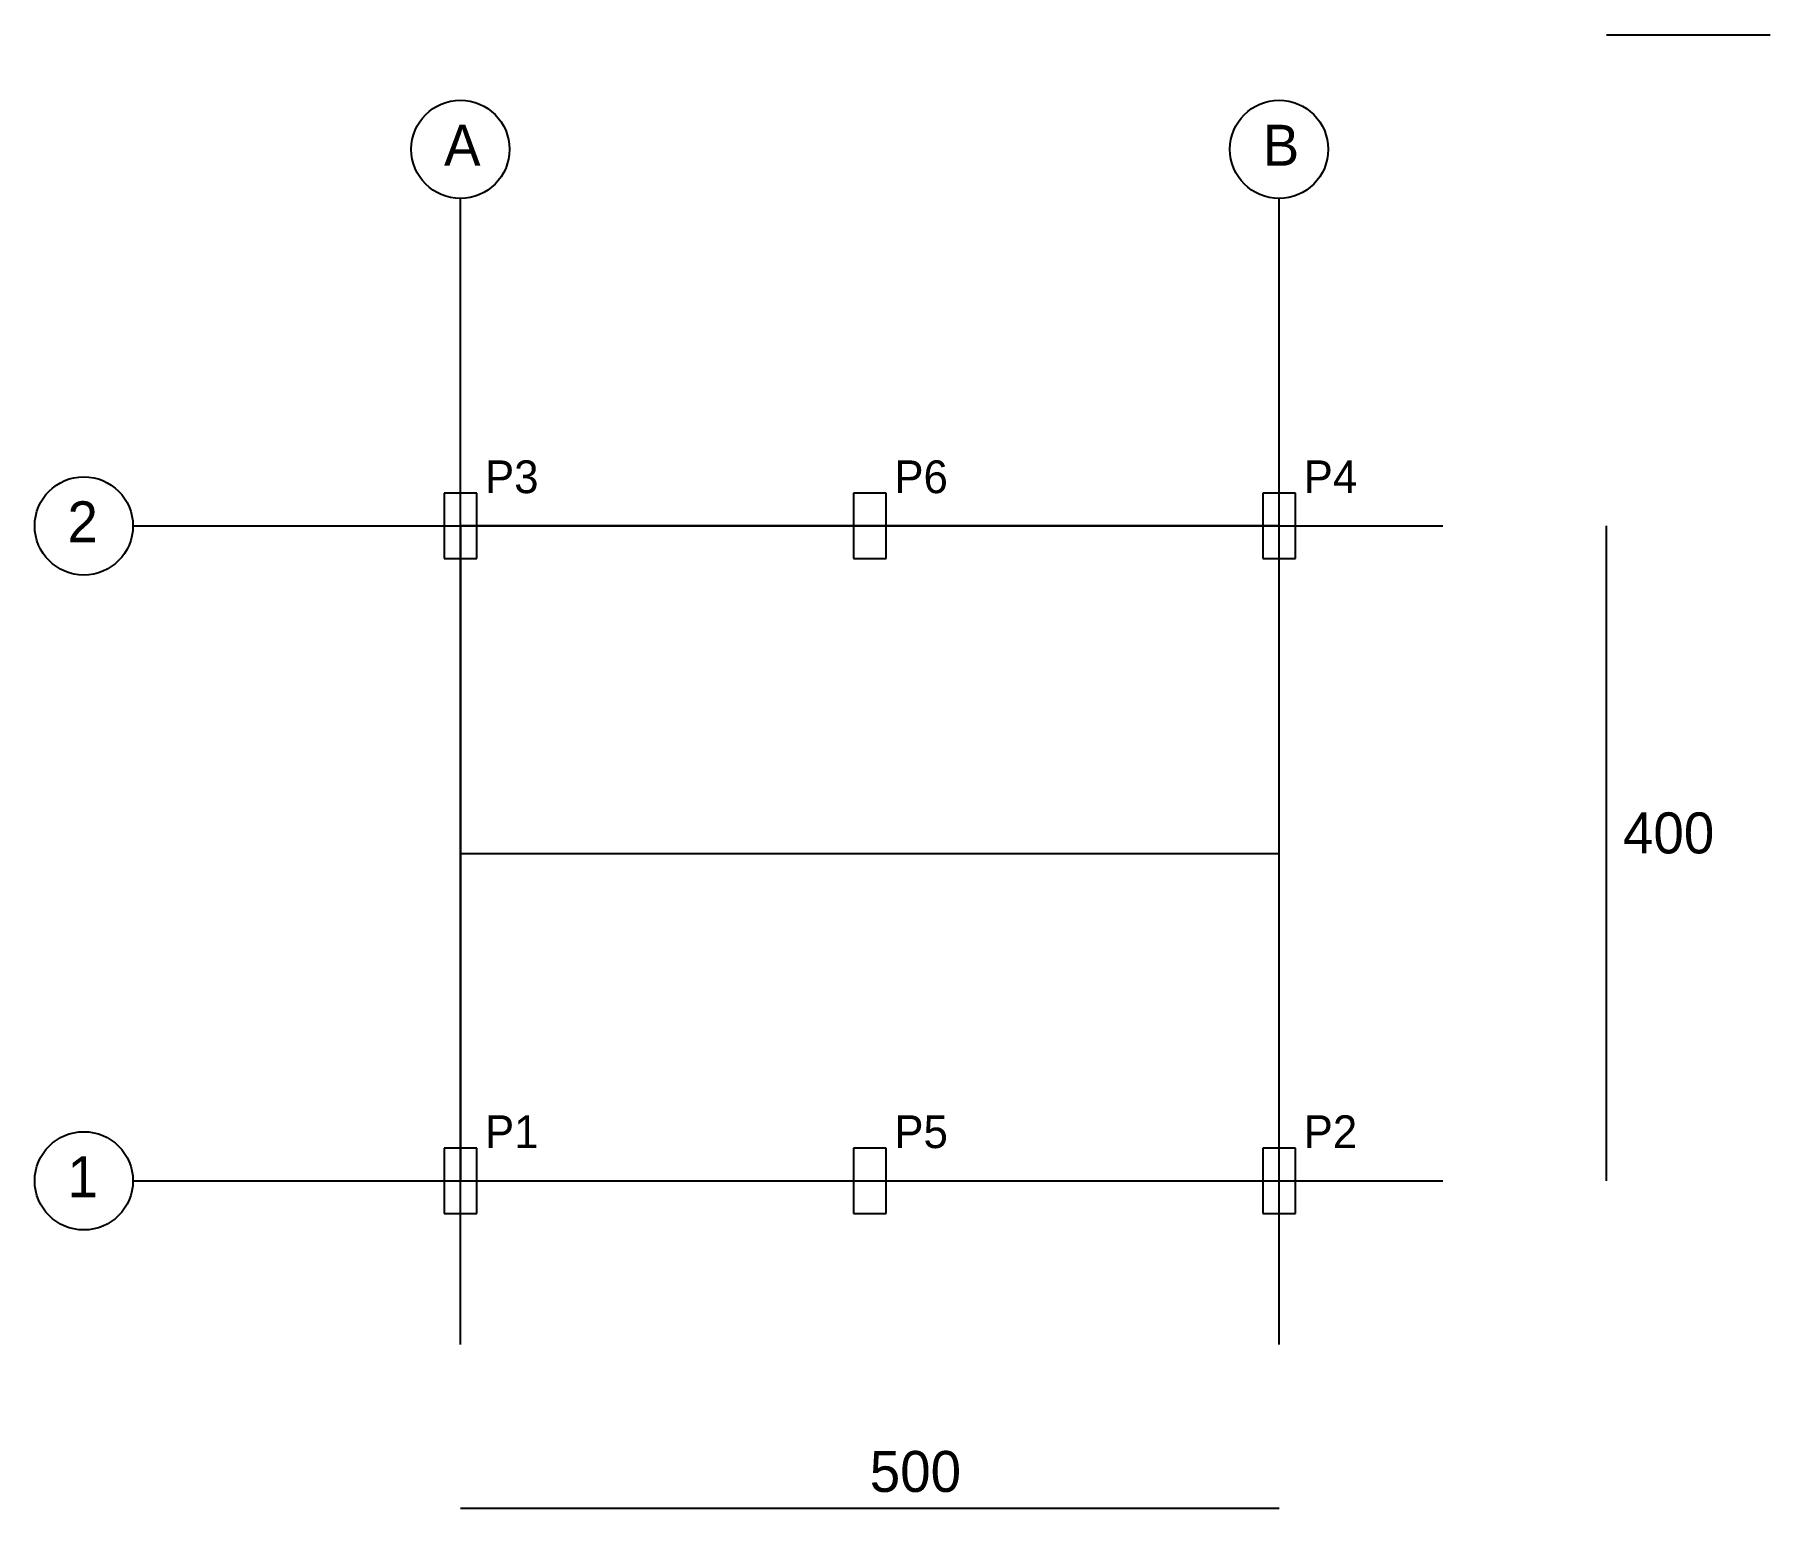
# Model space of a CAD drawing. Header units: metres. Extents: x -2.6 to 8, y -2 to 7.
import ezdxf

# ---------------------------------------------------------------- set-up
doc = ezdxf.new("R2010")
doc.units = ezdxf.units.M
for name, color, linetype in [('CORTADO', 7, 'CONTINUOUS'), ('COTAS', 7, 'CONTINUOUS'), ('EIXOS', 7, 'CONTINUOUS'), ('OCULTO', 7, 'CONTINUOUS'), ('TEXTO', 7, 'CONTINUOUS'), ('VISTA', 7, 'CONTINUOUS')]:
    doc.layers.add(name, color=color, linetype=linetype)

msp = doc.modelspace()

# ---------------------------------------------------------------- linework, layer by layer
at = {"layer": 'CORTADO'}
for p, q in [((0.1, 4.2), (-0.1, 4.2)), ((-0.1, 4.2), (-0.1, 3.8)), ((0.1, 3.8), (0.1, 4.2)), ((2.6, 4.2), (2.4, 4.2)), ((2.4, 4.2), (2.4, 3.8)), ((2.6, 3.8), (2.6, 4.2)), ((5.1, 4.2), (4.9, 4.2)), ((4.9, 4.2), (4.9, 3.8)), ((5.1, 3.8), (5.1, 4.2)), ((-0.1, 3.8), (0.1, 3.8)), ((2.4, 3.8), (2.6, 3.8)), ((4.9, 3.8), (5.1, 3.8)), ((0, 2), (5, 2)), ((0.1, 0.2), (-0.1, 0.2)), ((-0.1, 0.2), (-0.1, -0.2)), ((0.1, -0.2), (0.1, 0.2)), ((2.6, 0.2), (2.4, 0.2)), ((2.4, 0.2), (2.4, -0.2)), ((2.6, -0.2), (2.6, 0.2)), ((5.1, 0.2), (4.9, 0.2)), ((4.9, 0.2), (4.9, -0.2)), ((5.1, -0.2), (5.1, 0.2)), ((-0.1, -0.2), (0.1, -0.2)), ((2.4, -0.2), (2.6, -0.2)), ((4.9, -0.2), (5.1, -0.2))]:
    msp.add_line(p, q, dxfattribs=at)
at = {"layer": 'COTAS'}
for p, q in [((7, 0), (7, 4)), ((0, -2), (5, -2))]:
    msp.add_line(p, q, dxfattribs=at)
at = {"layer": 'EIXOS'}
for p, q in [((0, -1), (0, 6)), ((5, -1), (5, 6)), ((-2, 4), (6, 4)), ((-2, 0), (6, 0))]:
    msp.add_line(p, q, dxfattribs=at)
for centre in [(0, 6.3), (5, 6.3), (-2.3, 4), (-2.3, 0)]:
    msp.add_circle(centre, 0.3, dxfattribs=at)
at = {"layer": 'OCULTO'}
for p, q in [((5, 4), (0, 4)), ((0, 4), (0, 0)), ((5, 0), (5, 4)), ((0, 0), (5, 0))]:
    msp.add_line(p, q, dxfattribs=at)
at = {"layer": 'VISTA'}
for p, q in [((7, 7), (8, 7)), ((5, 4), (0, 4)), ((0, 4), (0, 0)), ((5, 0), (5, 4)), ((0, 0), (5, 0))]:
    msp.add_line(p, q, dxfattribs=at)

# ---------------------------------------------------------------- texts
at = {"layer": 'COTAS'}
for s, p in [('400', (7.1, 2)), ('500', (2.5, -1.9))]:
    msp.add_text(s, height=0.25, dxfattribs=at).set_placement(p)
at = {"layer": 'TEXTO'}
for s, height, p in [('A', 0.25, (-0.1, 6.2)), ('B', 0.25, (4.9, 6.2)), ('P3', 0.2, (0.15, 4.2)), ('P6', 0.2, (2.65, 4.2)), ('P4', 0.2, (5.15, 4.2)), ('2', 0.25, (-2.4, 3.9)), ('P1', 0.2, (0.15, 0.2)), ('P5', 0.2, (2.65, 0.2)), ('P2', 0.2, (5.15, 0.2)), ('1', 0.25, (-2.4, -0.1))]:
    msp.add_text(s, height=height, dxfattribs=at).set_placement(p)

doc.saveas('drawing.dxf')
